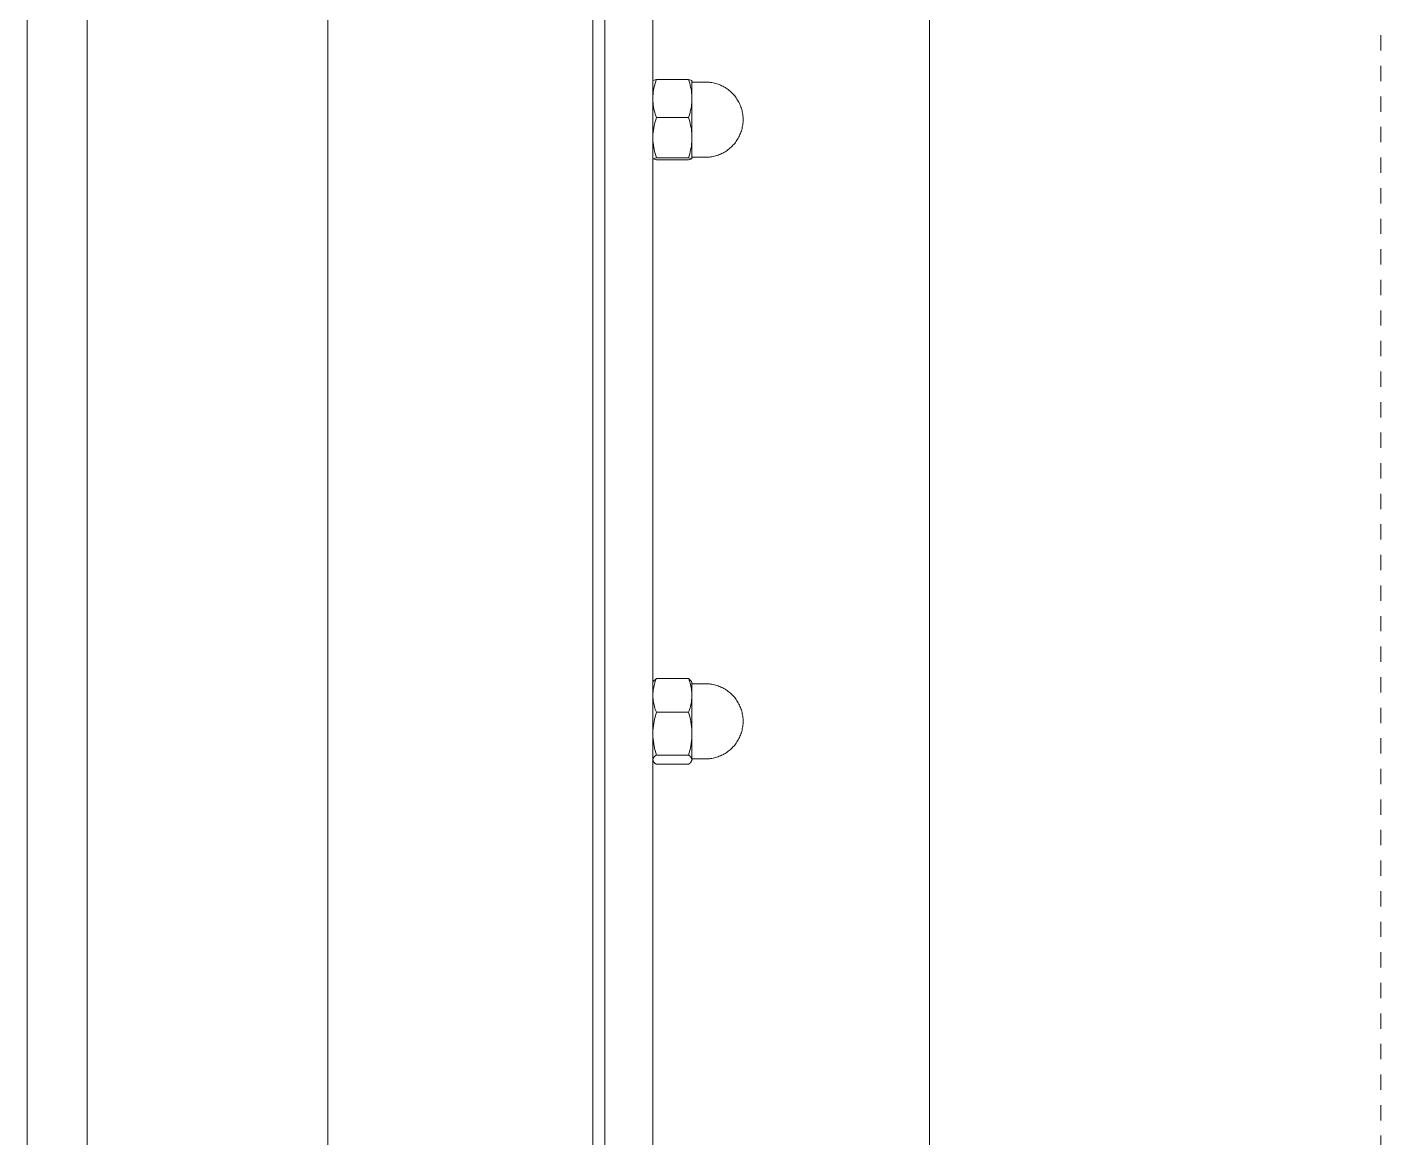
# Model space of a CAD drawing. Header units: inches. Extents: x -2 to 171, y -5 to 121.
# Drawn here: x 76.41 to 85.27, y 57.34 to 64.61 of the extents above; entities that cross this region are included whole.
import ezdxf

# ---------------------------------------------------------------- set-up
doc = ezdxf.new("R2010")
doc.units = ezdxf.units.IN
doc.linetypes.add('HIDDEN', pattern=[1.905, 1.27, -0.635])
doc.layers.add('ZANO_R', color=7, linetype='Continuous', lineweight=0)
doc.layers.add('ZANO_R_przerywana', color=250, linetype='HIDDEN', lineweight=0)

msp = doc.modelspace()

# ---------------------------------------------------------------- linework, layer by layer
at = {"layer": 'ZANO_R'}
for p, q in [((76.40727, 68.73104), (76.40727, 51.4082)), ((76.80097, 51.4082), (76.80097, 68.73104)), ((80.10805, 68.73104), (80.10805, 51.4082)), ((78.37577, 68.53419), (78.37577, 51.60505)), ((80.18679, 51.60505), (80.18679, 68.53419)), ((80.50175, 68.53419), (80.50175, 51.60505)), ((82.31278, 51.60505), (82.31278, 68.53419)), ((80.50175, 64.26253), (80.5019, 64.26279)), ((80.50175, 64.26228), (80.50186, 64.2627)), ((80.5019, 64.26279), (80.52461, 64.26885)), ((80.51094, 64.22198), (80.5138, 64.23385)), ((80.5138, 64.23385), (80.51703, 64.24563)), ((80.51703, 64.24563), (80.52064, 64.2573)), ((80.52064, 64.2573), (80.52461, 64.26885)), ((80.52461, 64.26885), (80.7348, 64.26885)), ((80.7348, 64.26885), (80.73895, 64.25682)), ((80.75751, 64.26279), (80.7348, 64.26885)), ((80.73895, 64.25682), (80.74269, 64.24466)), ((80.74269, 64.24466), (80.74602, 64.23239)), ((80.74602, 64.23239), (80.74894, 64.22)), ((80.75751, 64.26279), (80.75766, 64.26253)), ((80.75766, 64.14559), (80.75766, 64.26249)), ((80.7577, 64.25717), (80.75771, 64.25701)), ((80.75771, 64.25701), (80.75772, 64.25685)), ((80.75772, 64.25685), (80.75774, 64.25669)), ((80.75774, 64.25669), (80.75777, 64.25653)), ((80.75777, 64.25653), (80.7578, 64.25637)), ((80.7578, 64.25637), (80.75784, 64.25621)), ((80.75784, 64.25621), (80.75788, 64.25605)), ((80.75788, 64.25605), (80.75793, 64.2559)), ((80.75793, 64.2559), (80.75798, 64.25574)), ((80.75798, 64.25574), (80.75804, 64.25559)), ((80.75804, 64.25559), (80.75811, 64.25544)), ((80.75811, 64.25544), (80.75818, 64.25529)), ((80.75818, 64.25529), (80.75825, 64.25515)), ((80.75825, 64.25515), (80.75833, 64.25501)), ((80.75833, 64.25501), (80.75842, 64.25487)), ((80.75842, 64.25487), (80.75851, 64.25473)), ((80.75851, 64.25473), (80.7586, 64.2546)), ((80.7586, 64.2546), (80.7587, 64.25447)), ((80.7587, 64.25447), (80.7588, 64.25434)), ((80.7588, 64.25434), (80.75891, 64.25422)), ((80.75891, 64.25422), (80.75902, 64.2541)), ((80.75902, 64.2541), (80.75914, 64.25399)), ((80.75914, 64.25399), (80.75926, 64.25388)), ((80.75926, 64.25388), (80.75938, 64.25377)), ((80.75938, 64.25377), (80.75951, 64.25367)), ((80.75951, 64.25367), (80.75964, 64.25357)), ((80.75964, 64.25357), (80.75977, 64.25348)), ((80.75977, 64.25348), (80.75991, 64.25339)), ((80.75991, 64.25339), (80.76005, 64.25331)), ((80.76005, 64.25331), (80.76019, 64.25323)), ((80.76019, 64.25323), (80.76034, 64.25316)), ((80.76034, 64.25316), (80.76048, 64.25309)), ((80.76048, 64.25309), (80.76063, 64.25302)), ((80.76063, 64.25302), (80.76079, 64.25297)), ((80.76079, 64.25297), (80.76094, 64.25291)), ((80.76094, 64.25291), (80.7611, 64.25287)), ((80.7611, 64.25287), (80.76125, 64.25283)), ((80.76125, 64.25283), (80.76141, 64.25279)), ((80.76141, 64.25279), (80.76157, 64.25276)), ((80.76157, 64.25276), (80.76173, 64.25273)), ((80.76173, 64.25273), (80.7619, 64.25271)), ((80.7619, 64.25271), (80.76206, 64.2527)), ((80.76206, 64.2527), (80.76222, 64.25269)), ((80.76222, 64.25269), (80.76238, 64.25269)), ((80.76238, 64.25269), (80.84624, 64.25269)), ((80.84624, 64.25269), (80.85464, 64.25255)), ((80.85464, 64.25255), (80.86303, 64.25212)), ((80.86303, 64.25212), (80.87141, 64.2514)), ((80.87141, 64.2514), (80.87975, 64.2504)), ((80.87975, 64.2504), (80.88805, 64.24911)), ((80.88805, 64.24911), (80.89631, 64.24754)), ((80.89631, 64.24754), (80.9045, 64.24569)), ((80.9045, 64.24569), (80.91263, 64.24357)), ((80.91263, 64.24357), (80.92068, 64.24116)), ((80.92068, 64.24116), (80.92864, 64.23848)), ((80.92864, 64.23848), (80.93651, 64.23554)), ((80.93651, 64.23554), (80.94427, 64.23232)), ((80.94427, 64.23232), (80.95192, 64.22884)), ((80.95192, 64.22884), (80.95945, 64.2251)), ((80.95945, 64.2251), (80.96684, 64.22111)), ((80.5018, 64.14938), (80.50236, 64.16158)), ((80.50239, 64.12631), (80.50181, 64.13843)), ((80.50236, 64.16158), (80.5033, 64.17376)), ((80.5033, 64.17376), (80.50464, 64.1859)), ((80.50464, 64.1859), (80.50636, 64.19799)), ((80.50636, 64.19799), (80.50846, 64.21002)), ((80.50846, 64.21002), (80.51094, 64.22198)), ((80.74894, 64.22), (80.75145, 64.20753)), ((80.75145, 64.20753), (80.75353, 64.19498)), ((80.75353, 64.19498), (80.7552, 64.18237)), ((80.7552, 64.18237), (80.75644, 64.16971)), ((80.75644, 64.16971), (80.75726, 64.15702)), ((80.75726, 64.15702), (80.75766, 64.1443)), ((80.75766, 64.1443), (80.75726, 64.13159)), ((80.75766, 63.89276), (80.75766, 64.13867)), ((80.96684, 64.22111), (80.97409, 64.21687)), ((80.97409, 64.21687), (80.9812, 64.21238)), ((80.9812, 64.21238), (80.98814, 64.20765)), ((80.98814, 64.20765), (80.99492, 64.20269)), ((80.99492, 64.20269), (81.00153, 64.1975)), ((81.00153, 64.1975), (81.00796, 64.19209)), ((81.00796, 64.19209), (81.01419, 64.18646)), ((81.01419, 64.18646), (81.02024, 64.18062)), ((81.02024, 64.18062), (81.02607, 64.17458)), ((81.02607, 64.17458), (81.0317, 64.16834)), ((81.0317, 64.16834), (81.03712, 64.16192)), ((81.03712, 64.16192), (81.04231, 64.15531)), ((81.04231, 64.15531), (81.04727, 64.14853)), ((81.04727, 64.14853), (81.052, 64.14158)), ((81.052, 64.14158), (81.05648, 64.13448)), ((81.05648, 64.13448), (81.06073, 64.12723)), ((80.50336, 64.11422), (80.50239, 64.12631)), ((80.50471, 64.10216), (80.50336, 64.11422)), ((80.50643, 64.09015), (80.50471, 64.10216)), ((80.50853, 64.0782), (80.50643, 64.09015)), ((80.51101, 64.06632), (80.50853, 64.0782)), ((80.51386, 64.05453), (80.51101, 64.06632)), ((80.51708, 64.04283), (80.51386, 64.05453)), ((80.74602, 64.05622), (80.74269, 64.04395)), ((80.74894, 64.0686), (80.74602, 64.05622)), ((80.75145, 64.08108), (80.74894, 64.0686)), ((80.75353, 64.09362), (80.75145, 64.08108)), ((80.7552, 64.10623), (80.75353, 64.09362)), ((80.75644, 64.11889), (80.7552, 64.10623)), ((80.75726, 64.13159), (80.75644, 64.11889)), ((81.06073, 64.12723), (81.06472, 64.11983)), ((81.06472, 64.11983), (81.06846, 64.11231)), ((81.06846, 64.11231), (81.07193, 64.10466)), ((81.07193, 64.10466), (81.07515, 64.0969)), ((81.07515, 64.0969), (81.0781, 64.08903)), ((81.0781, 64.08903), (81.08078, 64.08107)), ((81.08078, 64.08107), (81.08318, 64.07302)), ((81.08318, 64.07302), (81.08531, 64.06489)), ((81.08531, 64.06489), (81.08716, 64.05669)), ((81.08716, 64.05669), (81.08873, 64.04844)), ((81.08873, 64.04844), (81.09001, 64.04013)), ((80.50729, 63.95111), (80.50984, 63.96506)), ((80.50984, 63.96506), (80.51284, 63.97891)), ((80.51284, 63.97891), (80.51631, 63.99266)), ((80.51631, 63.99266), (80.52023, 64.00628)), ((80.52066, 64.03123), (80.51708, 64.04283)), ((80.52023, 64.00628), (80.52461, 64.01976)), ((80.52461, 64.01976), (80.52066, 64.03123)), ((80.7348, 64.01976), (80.52461, 64.01976)), ((80.73895, 64.03179), (80.7348, 64.01976)), ((80.7348, 64.01976), (80.73896, 64.00706)), ((80.74269, 64.04395), (80.73895, 64.03179)), ((80.73896, 64.00706), (80.7427, 63.99423)), ((80.7427, 63.99423), (80.74604, 63.98129)), ((80.74604, 63.98129), (80.74896, 63.96825)), ((80.74896, 63.96825), (80.75146, 63.95512)), ((81.08873, 63.96482), (81.08716, 63.95657)), ((81.09001, 63.97312), (81.08873, 63.96482)), ((81.09001, 64.04013), (81.09102, 64.03179)), ((81.09102, 63.98146), (81.09001, 63.97312)), ((81.09102, 64.03179), (81.09173, 64.02342)), ((81.09173, 63.98984), (81.09102, 63.98146)), ((81.09173, 64.02342), (81.09216, 64.01503)), ((81.09216, 63.99823), (81.09173, 63.98984)), ((81.09216, 64.01503), (81.09231, 64.00663)), ((81.09231, 64.00663), (81.09216, 63.99823)), ((80.50181, 63.89472), (80.50247, 63.90888)), ((80.50247, 63.8684), (80.50181, 63.88255)), ((80.50247, 63.90888), (80.50361, 63.92301)), ((80.50361, 63.85427), (80.50247, 63.8684)), ((80.50361, 63.92301), (80.50522, 63.93709)), ((80.50522, 63.93709), (80.50729, 63.95111)), ((80.75146, 63.95512), (80.75355, 63.94192)), ((80.75355, 63.94192), (80.75521, 63.92866)), ((80.75521, 63.92866), (80.75645, 63.91535)), ((80.75645, 63.91535), (80.75727, 63.90201)), ((80.75727, 63.87529), (80.75645, 63.86195)), ((80.75727, 63.90201), (80.75766, 63.88865)), ((80.75766, 63.88865), (80.75727, 63.87529)), ((80.75766, 63.75105), (80.75766, 63.88281)), ((81.052, 63.87167), (81.04727, 63.86473)), ((81.05648, 63.87878), (81.052, 63.87167)), ((81.06073, 63.88603), (81.05648, 63.87878)), ((81.06472, 63.89342), (81.06073, 63.88603)), ((81.06846, 63.90095), (81.06472, 63.89342)), ((81.07193, 63.9086), (81.06846, 63.90095)), ((81.07515, 63.91636), (81.07193, 63.9086)), ((81.0781, 63.92423), (81.07515, 63.91636)), ((81.08078, 63.93219), (81.0781, 63.92423)), ((81.08318, 63.94024), (81.08078, 63.93219)), ((81.08531, 63.94837), (81.08318, 63.94024)), ((81.08716, 63.95657), (81.08531, 63.94837)), ((80.50522, 63.84019), (80.50361, 63.85427)), ((80.5073, 63.82617), (80.50522, 63.84019)), ((80.50984, 63.81223), (80.5073, 63.82617)), ((80.51285, 63.79838), (80.50984, 63.81223)), ((80.51631, 63.78464), (80.51285, 63.79838)), ((80.52024, 63.77102), (80.51631, 63.78464)), ((80.7427, 63.78307), (80.73896, 63.77024)), ((80.74604, 63.79602), (80.7427, 63.78307)), ((80.74896, 63.80906), (80.74604, 63.79602)), ((80.75146, 63.82218), (80.74896, 63.80906)), ((80.75355, 63.83539), (80.75146, 63.82218)), ((80.75521, 63.84865), (80.75355, 63.83539)), ((80.75645, 63.86195), (80.75521, 63.84865)), ((80.94427, 63.78094), (80.93651, 63.77772)), ((80.95192, 63.78441), (80.94427, 63.78094)), ((80.95945, 63.78815), (80.95192, 63.78441)), ((80.96684, 63.79214), (80.95945, 63.78815)), ((80.97409, 63.79639), (80.96684, 63.79214)), ((80.9812, 63.80087), (80.97409, 63.79639)), ((80.98814, 63.8056), (80.9812, 63.80087)), ((80.99492, 63.81056), (80.98814, 63.8056)), ((81.00153, 63.81575), (80.99492, 63.81056)), ((81.00796, 63.82117), (81.00153, 63.81575)), ((81.01419, 63.8268), (81.00796, 63.82117)), ((81.02024, 63.83264), (81.01419, 63.8268)), ((81.02607, 63.83868), (81.02024, 63.83264)), ((81.0317, 63.84491), (81.02607, 63.83868)), ((81.03712, 63.85134), (81.0317, 63.84491)), ((81.04231, 63.85795), (81.03712, 63.85134)), ((81.04727, 63.86473), (81.04231, 63.85795)), ((80.50175, 63.75098), (80.52461, 63.75754)), ((80.52461, 63.74441), (80.50175, 63.75098)), ((80.50185, 63.75056), (80.50175, 63.75072)), ((80.52461, 63.75754), (80.52024, 63.77102)), ((80.52461, 63.75754), (80.7348, 63.75754)), ((80.52461, 63.74441), (80.7348, 63.74441)), ((80.73896, 63.77024), (80.7348, 63.75754)), ((80.7348, 63.75754), (80.75766, 63.75105)), ((80.75766, 63.75098), (80.7348, 63.74441)), ((80.75775, 63.75658), (80.75773, 63.75642)), ((80.75778, 63.75673), (80.75775, 63.75658)), ((80.75781, 63.75689), (80.75778, 63.75673)), ((80.75785, 63.75704), (80.75781, 63.75689)), ((80.75789, 63.7572), (80.75785, 63.75704)), ((80.75793, 63.75735), (80.75789, 63.7572)), ((80.75798, 63.7575), (80.75793, 63.75735)), ((80.75804, 63.75765), (80.75798, 63.7575)), ((80.7581, 63.75779), (80.75804, 63.75765)), ((80.75817, 63.75794), (80.7581, 63.75779)), ((80.75824, 63.75808), (80.75817, 63.75794)), ((80.75832, 63.75822), (80.75824, 63.75808)), ((80.7584, 63.75836), (80.75832, 63.75822)), ((80.75848, 63.75849), (80.7584, 63.75836)), ((80.75857, 63.75862), (80.75848, 63.75849)), ((80.75867, 63.75875), (80.75857, 63.75862)), ((80.75877, 63.75887), (80.75867, 63.75875)), ((80.75887, 63.75899), (80.75877, 63.75887)), ((80.75898, 63.75911), (80.75887, 63.75899)), ((80.75909, 63.75922), (80.75898, 63.75911)), ((80.7592, 63.75933), (80.75909, 63.75922)), ((80.75932, 63.75944), (80.7592, 63.75933)), ((80.75944, 63.75954), (80.75932, 63.75944)), ((80.75957, 63.75964), (80.75944, 63.75954)), ((80.7597, 63.75973), (80.75957, 63.75964)), ((80.75983, 63.75982), (80.7597, 63.75973)), ((80.75996, 63.7599), (80.75983, 63.75982)), ((80.7601, 63.75998), (80.75996, 63.7599)), ((80.76024, 63.76006), (80.7601, 63.75998)), ((80.76038, 63.76013), (80.76024, 63.76006)), ((80.76053, 63.76019), (80.76038, 63.76013)), ((80.76068, 63.76025), (80.76053, 63.76019)), ((80.76083, 63.76031), (80.76068, 63.76025)), ((80.76098, 63.76036), (80.76083, 63.76031)), ((80.76113, 63.7604), (80.76098, 63.76036)), ((80.76128, 63.76044), (80.76113, 63.7604)), ((80.76144, 63.76047), (80.76128, 63.76044)), ((80.76159, 63.7605), (80.76144, 63.76047)), ((80.76175, 63.76053), (80.76159, 63.7605)), ((80.76191, 63.76054), (80.76175, 63.76053)), ((80.76207, 63.76056), (80.76191, 63.76054)), ((80.76223, 63.76056), (80.76207, 63.76056)), ((80.76238, 63.76057), (80.76223, 63.76056)), ((80.84624, 63.76057), (80.76238, 63.76057)), ((80.85464, 63.76071), (80.84624, 63.76057)), ((80.86303, 63.76114), (80.85464, 63.76071)), ((80.87141, 63.76186), (80.86303, 63.76114)), ((80.87975, 63.76286), (80.87141, 63.76186)), ((80.88805, 63.76414), (80.87975, 63.76286)), ((80.89631, 63.76571), (80.88805, 63.76414)), ((80.9045, 63.76756), (80.89631, 63.76571)), ((80.91263, 63.76969), (80.9045, 63.76756)), ((80.92068, 63.77209), (80.91263, 63.76969)), ((80.92864, 63.77477), (80.92068, 63.77209)), ((80.93651, 63.77772), (80.92864, 63.77477)), ((80.50175, 60.32552), (80.50481, 60.33082)), ((80.50482, 60.33081), (80.52461, 60.34992)), ((80.51473, 60.32206), (80.51773, 60.33145)), ((80.51773, 60.33145), (80.52102, 60.34074)), ((80.52102, 60.34074), (80.52461, 60.34992)), ((80.52461, 60.34992), (80.7348, 60.34992)), ((80.7348, 60.34992), (80.73857, 60.34031)), ((80.7546, 60.33081), (80.7348, 60.34992)), ((80.73857, 60.34031), (80.74201, 60.33057)), ((80.74201, 60.33057), (80.74511, 60.32073)), ((80.7546, 60.33082), (80.75766, 60.32552)), ((80.75766, 60.24322), (80.75766, 60.32546)), ((80.50181, 60.24448), (80.50233, 60.25432)), ((80.50233, 60.25432), (80.50317, 60.26414)), ((80.50317, 60.26414), (80.50433, 60.27393)), ((80.50433, 60.27393), (80.50579, 60.28368)), ((80.50579, 60.28368), (80.50757, 60.29338)), ((80.50757, 60.29338), (80.50965, 60.30301)), ((80.50965, 60.30301), (80.51204, 60.31257)), ((80.51204, 60.31257), (80.51473, 60.32206)), ((80.74511, 60.32073), (80.74788, 60.31078)), ((80.74788, 60.31078), (80.75031, 60.30075)), ((80.75031, 60.30075), (80.7524, 60.29064)), ((80.7524, 60.29064), (80.75415, 60.28046)), ((80.75415, 60.28046), (80.75555, 60.27023)), ((80.75555, 60.27023), (80.7566, 60.25996)), ((80.7566, 60.25996), (80.75731, 60.24966)), ((80.75766, 60.23852), (80.75728, 60.22827)), ((80.75731, 60.24966), (80.75766, 60.23934)), ((80.75766, 60.23852), (80.75766, 60.23934)), ((80.75766, 59.99352), (80.75766, 60.23679)), ((80.75773, 60.31988), (80.75775, 60.31972)), ((80.75775, 60.31972), (80.75777, 60.31956)), ((80.75777, 60.31956), (80.7578, 60.3194)), ((80.7578, 60.3194), (80.75783, 60.31925)), ((80.75783, 60.31925), (80.75787, 60.31909)), ((80.75787, 60.31909), (80.75792, 60.31894)), ((80.75792, 60.31894), (80.75797, 60.31879)), ((80.75797, 60.31879), (80.75802, 60.31864)), ((80.75802, 60.31864), (80.75809, 60.31849)), ((80.75809, 60.31849), (80.75815, 60.31835)), ((80.75815, 60.31835), (80.75822, 60.3182)), ((80.75822, 60.3182), (80.7583, 60.31806)), ((80.7583, 60.31806), (80.75838, 60.31792)), ((80.75838, 60.31792), (80.75846, 60.31779)), ((80.75846, 60.31779), (80.75855, 60.31765)), ((80.75855, 60.31765), (80.75865, 60.31753)), ((80.75865, 60.31753), (80.75875, 60.3174)), ((80.75875, 60.3174), (80.75885, 60.31728)), ((80.75885, 60.31728), (80.75896, 60.31716)), ((80.75896, 60.31716), (80.75907, 60.31704)), ((80.75907, 60.31704), (80.75918, 60.31693)), ((80.75918, 60.31693), (80.7593, 60.31683)), ((80.7593, 60.31683), (80.75943, 60.31672)), ((80.75943, 60.31672), (80.75955, 60.31662)), ((80.75955, 60.31662), (80.75968, 60.31653)), ((80.75968, 60.31653), (80.75981, 60.31644)), ((80.75981, 60.31644), (80.75995, 60.31635)), ((80.75995, 60.31635), (80.76009, 60.31627)), ((80.76009, 60.31627), (80.76023, 60.3162)), ((80.76023, 60.3162), (80.76037, 60.31613)), ((80.76037, 60.31613), (80.76052, 60.31606)), ((80.76052, 60.31606), (80.76066, 60.316)), ((80.76066, 60.316), (80.76081, 60.31595)), ((80.76081, 60.31595), (80.76097, 60.3159)), ((80.76097, 60.3159), (80.76112, 60.31585)), ((80.76112, 60.31585), (80.76127, 60.31581)), ((80.76127, 60.31581), (80.76143, 60.31578)), ((80.76143, 60.31578), (80.76159, 60.31575)), ((80.76159, 60.31575), (80.76175, 60.31572)), ((80.76175, 60.31572), (80.76191, 60.3157)), ((80.76191, 60.3157), (80.76206, 60.31569)), ((80.76206, 60.31569), (80.76222, 60.31568)), ((80.76222, 60.31568), (80.76238, 60.31568)), ((80.76238, 60.31568), (80.84624, 60.31568)), ((80.84624, 60.31568), (80.85464, 60.31554)), ((80.85464, 60.31554), (80.86303, 60.31511)), ((80.86303, 60.31511), (80.87141, 60.31439)), ((80.87141, 60.31439), (80.87975, 60.31339)), ((80.87975, 60.31339), (80.88805, 60.3121)), ((80.88805, 60.3121), (80.89631, 60.31054)), ((80.89631, 60.31054), (80.9045, 60.30869)), ((80.9045, 60.30869), (80.91263, 60.30656)), ((80.91263, 60.30656), (80.92068, 60.30415)), ((80.92068, 60.30415), (80.92864, 60.30147)), ((80.92864, 60.30147), (80.93651, 60.29853)), ((80.93651, 60.29853), (80.94427, 60.29531)), ((80.94427, 60.29531), (80.95192, 60.29183)), ((80.95192, 60.29183), (80.95945, 60.28809)), ((80.95945, 60.28809), (80.96684, 60.2841)), ((80.96684, 60.2841), (80.97409, 60.27986)), ((80.97409, 60.27986), (80.9812, 60.27537)), ((80.9812, 60.27537), (80.98814, 60.27065)), ((80.98814, 60.27065), (80.99492, 60.26568)), ((80.99492, 60.26568), (81.00153, 60.26049)), ((81.00153, 60.26049), (81.00796, 60.25508)), ((81.00796, 60.25508), (81.01419, 60.24945)), ((81.01419, 60.24945), (81.02024, 60.24361)), ((81.02024, 60.24361), (81.02607, 60.23757)), ((81.02607, 60.23757), (81.0317, 60.23133)), ((80.50232, 60.22452), (80.5018, 60.23438)), ((80.50316, 60.21469), (80.50232, 60.22452)), ((80.50431, 60.20488), (80.50316, 60.21469)), ((80.50577, 60.19512), (80.50431, 60.20488)), ((80.50755, 60.1854), (80.50577, 60.19512)), ((80.50963, 60.17575), (80.50755, 60.1854)), ((80.51202, 60.16617), (80.50963, 60.17575)), ((80.51472, 60.15668), (80.51202, 60.16617)), ((80.51772, 60.14727), (80.51472, 60.15668)), ((80.74195, 60.14798), (80.73854, 60.13831)), ((80.74504, 60.15775), (80.74195, 60.14798)), ((80.7478, 60.16762), (80.74504, 60.15775)), ((80.75023, 60.17758), (80.7478, 60.16762)), ((80.75232, 60.18761), (80.75023, 60.17758)), ((80.75407, 60.19771), (80.75232, 60.18761)), ((80.75548, 60.20786), (80.75407, 60.19771)), ((80.75655, 60.21805), (80.75548, 60.20786)), ((80.75728, 60.22827), (80.75655, 60.21805)), ((81.0317, 60.23133), (81.03712, 60.22491)), ((81.03712, 60.22491), (81.04231, 60.2183)), ((81.04231, 60.2183), (81.04727, 60.21152)), ((81.04727, 60.21152), (81.052, 60.20457)), ((81.052, 60.20457), (81.05648, 60.19747)), ((81.05648, 60.19747), (81.06073, 60.19022)), ((81.06073, 60.19022), (81.06472, 60.18282)), ((81.06472, 60.18282), (81.06846, 60.1753)), ((81.06846, 60.1753), (81.07193, 60.16765)), ((81.07193, 60.16765), (81.07515, 60.15989)), ((81.07515, 60.15989), (81.0781, 60.15202)), ((81.0781, 60.15202), (81.08078, 60.14406)), ((80.50713, 60.05439), (80.50968, 60.06947)), ((80.50968, 60.06947), (80.5127, 60.08447)), ((80.5127, 60.08447), (80.5162, 60.09936)), ((80.5162, 60.09936), (80.52017, 60.11413)), ((80.52102, 60.13796), (80.51772, 60.14727)), ((80.52017, 60.11413), (80.52461, 60.12877)), ((80.52461, 60.12877), (80.52102, 60.13796)), ((80.7348, 60.12877), (80.52461, 60.12877)), ((80.73854, 60.13831), (80.7348, 60.12877)), ((80.7348, 60.12877), (80.7394, 60.11361)), ((80.7394, 60.11361), (80.74349, 60.09832)), ((80.74349, 60.09832), (80.74708, 60.08289)), ((80.74708, 60.08289), (80.75014, 60.06735)), ((80.75014, 60.06735), (80.75269, 60.05172)), ((81.08078, 60.14406), (81.08318, 60.13601)), ((81.08318, 60.13601), (81.08531, 60.12788)), ((81.08531, 60.12788), (81.08716, 60.11968)), ((81.08716, 60.11968), (81.08873, 60.11143)), ((81.08873, 60.11143), (81.09001, 60.10312)), ((81.09001, 60.10312), (81.09102, 60.09478)), ((81.09102, 60.09478), (81.09173, 60.08641)), ((81.09173, 60.08641), (81.09216, 60.07802)), ((81.09216, 60.06122), (81.09173, 60.05283)), ((81.09216, 60.07802), (81.09231, 60.06962)), ((81.09231, 60.06962), (81.09216, 60.06122)), ((80.50178, 59.99348), (80.50239, 60.00876)), ((80.5024, 59.96826), (80.50179, 59.98352)), ((80.50239, 60.00876), (80.50349, 60.02402)), ((80.50349, 60.02402), (80.50507, 60.03924)), ((80.50507, 60.03924), (80.50713, 60.05439)), ((80.75269, 60.05172), (80.75472, 60.03602)), ((80.75472, 60.03602), (80.75623, 60.02025)), ((80.75721, 59.97279), (80.75622, 59.95698)), ((80.75623, 60.02025), (80.75721, 60.00445)), ((80.75721, 60.00445), (80.75766, 59.98862)), ((80.75766, 59.98862), (80.75721, 59.97279)), ((80.75766, 59.82012), (80.75766, 59.98541)), ((81.07193, 59.97159), (81.06846, 59.96394)), ((81.07515, 59.97935), (81.07193, 59.97159)), ((81.0781, 59.98722), (81.07515, 59.97935)), ((81.08078, 59.99518), (81.0781, 59.98722)), ((81.08318, 60.00323), (81.08078, 59.99518)), ((81.08531, 60.01136), (81.08318, 60.00323)), ((81.08716, 60.01956), (81.08531, 60.01136)), ((81.08873, 60.02781), (81.08716, 60.01956)), ((81.09001, 60.03611), (81.08873, 60.02781)), ((81.09102, 60.04446), (81.09001, 60.03611)), ((81.09173, 60.05283), (81.09102, 60.04446)), ((80.50351, 59.95303), (80.5024, 59.96826)), ((80.50509, 59.93784), (80.50351, 59.95303)), ((80.50715, 59.92271), (80.50509, 59.93784)), ((80.5097, 59.90766), (80.50715, 59.92271)), ((80.51272, 59.89269), (80.5097, 59.90766)), ((80.51622, 59.87783), (80.51272, 59.89269)), ((80.74708, 59.89435), (80.74349, 59.87892)), ((80.75014, 59.90988), (80.74708, 59.89435)), ((80.75269, 59.92551), (80.75014, 59.90988)), ((80.75472, 59.94122), (80.75269, 59.92551)), ((80.75622, 59.95698), (80.75472, 59.94122)), ((81.00796, 59.88416), (81.00153, 59.87875)), ((81.01419, 59.88979), (81.00796, 59.88416)), ((81.02024, 59.89563), (81.01419, 59.88979)), ((81.02607, 59.90167), (81.02024, 59.89563)), ((81.0317, 59.90791), (81.02607, 59.90167)), ((81.03712, 59.91433), (81.0317, 59.90791)), ((81.04231, 59.92094), (81.03712, 59.91433)), ((81.04727, 59.92772), (81.04231, 59.92094)), ((81.052, 59.93467), (81.04727, 59.92772)), ((81.05648, 59.94177), (81.052, 59.93467)), ((81.06073, 59.94902), (81.05648, 59.94177)), ((81.06472, 59.95641), (81.06073, 59.94902)), ((81.06846, 59.96394), (81.06472, 59.95641)), ((80.50175, 59.81889), (80.50206, 59.82029)), ((80.50206, 59.81749), (80.50175, 59.81889)), ((80.50416, 59.80954), (80.50175, 59.81371)), ((80.50206, 59.82029), (80.50242, 59.82168)), ((80.50241, 59.8161), (80.50206, 59.81749)), ((80.50281, 59.81472), (80.50241, 59.8161)), ((80.50242, 59.82168), (80.50282, 59.82306)), ((80.50326, 59.81336), (80.50281, 59.81472)), ((80.50282, 59.82306), (80.50326, 59.82442)), ((80.50326, 59.82442), (80.50376, 59.82577)), ((80.50375, 59.81201), (80.50326, 59.81336)), ((80.50429, 59.81068), (80.50375, 59.81201)), ((80.50376, 59.82577), (80.5043, 59.8271)), ((80.50487, 59.80937), (80.50429, 59.81068)), ((80.5043, 59.8271), (80.50488, 59.82841)), ((80.5055, 59.80808), (80.50487, 59.80937)), ((80.50488, 59.82841), (80.50551, 59.8297)), ((80.50617, 59.80681), (80.5055, 59.80808)), ((80.50551, 59.8297), (80.50618, 59.83096)), ((80.50689, 59.80557), (80.50617, 59.80681)), ((80.50618, 59.83096), (80.5069, 59.83221)), ((80.50764, 59.80435), (80.50689, 59.80557)), ((80.5069, 59.83221), (80.50765, 59.83343)), ((80.50844, 59.80316), (80.50764, 59.80435)), ((80.50765, 59.83343), (80.50845, 59.83462)), ((80.50928, 59.802), (80.50844, 59.80316)), ((80.50845, 59.83462), (80.50929, 59.83578)), ((80.51016, 59.80086), (80.50928, 59.802)), ((80.50929, 59.83578), (80.51017, 59.83692)), ((80.51107, 59.79976), (80.51016, 59.80086)), ((80.51017, 59.83692), (80.51108, 59.83802)), ((80.51202, 59.79868), (80.51107, 59.79976)), ((80.51108, 59.83802), (80.51203, 59.83909)), ((80.51301, 59.79764), (80.51202, 59.79868)), ((80.51203, 59.83909), (80.51302, 59.84013)), ((80.51404, 59.79664), (80.51301, 59.79764)), ((80.51302, 59.84013), (80.51405, 59.84114)), ((80.51509, 59.79567), (80.51404, 59.79664)), ((80.51405, 59.84114), (80.5151, 59.84211)), ((80.51618, 59.79474), (80.51509, 59.79567)), ((80.5151, 59.84211), (80.51619, 59.84304)), ((80.51731, 59.79384), (80.51618, 59.79474)), ((80.51619, 59.84304), (80.51731, 59.84394)), ((80.52018, 59.86308), (80.51622, 59.87783)), ((80.51731, 59.84394), (80.51846, 59.84479)), ((80.51846, 59.79298), (80.51731, 59.79384)), ((80.51846, 59.84479), (80.51964, 59.84561)), ((80.51964, 59.84561), (80.52085, 59.84639)), ((80.52461, 59.84847), (80.52018, 59.86308)), ((80.52085, 59.84639), (80.52208, 59.84712)), ((80.52208, 59.84712), (80.52333, 59.84782)), ((80.52333, 59.84782), (80.52461, 59.84847)), ((80.52461, 59.84847), (80.7348, 59.84847)), ((80.7394, 59.86362), (80.7348, 59.84847)), ((80.7348, 59.84847), (80.73608, 59.84782)), ((80.73608, 59.84782), (80.73733, 59.84712)), ((80.73733, 59.84712), (80.73856, 59.84639)), ((80.73856, 59.84639), (80.73977, 59.84561)), ((80.74349, 59.87892), (80.7394, 59.86362)), ((80.73977, 59.84561), (80.74094, 59.8448)), ((80.74094, 59.8448), (80.74209, 59.84394)), ((80.74211, 59.79384), (80.74096, 59.79298)), ((80.74209, 59.84394), (80.74321, 59.84305)), ((80.74323, 59.79474), (80.74211, 59.79384)), ((80.74321, 59.84305), (80.7443, 59.84211)), ((80.74432, 59.79567), (80.74323, 59.79474)), ((80.7443, 59.84211), (80.74536, 59.84115)), ((80.74538, 59.79664), (80.74432, 59.79567)), ((80.74536, 59.84115), (80.74638, 59.84014)), ((80.7464, 59.79764), (80.74538, 59.79664)), ((80.74638, 59.84014), (80.74736, 59.8391)), ((80.74739, 59.79868), (80.7464, 59.79764)), ((80.74736, 59.8391), (80.74832, 59.83803)), ((80.74834, 59.79976), (80.74739, 59.79868)), ((80.74832, 59.83803), (80.74923, 59.83693)), ((80.74926, 59.80086), (80.74834, 59.79976)), ((80.74923, 59.83693), (80.75011, 59.8358)), ((80.75013, 59.802), (80.74926, 59.80086)), ((80.75011, 59.8358), (80.75095, 59.83464)), ((80.75097, 59.80316), (80.75013, 59.802)), ((80.75095, 59.83464), (80.75174, 59.83345)), ((80.75177, 59.80435), (80.75097, 59.80316)), ((80.75174, 59.83345), (80.7525, 59.83223)), ((80.75253, 59.80557), (80.75177, 59.80435)), ((80.7525, 59.83223), (80.75322, 59.83099)), ((80.75324, 59.80681), (80.75253, 59.80557)), ((80.75322, 59.83099), (80.75389, 59.82972)), ((80.75391, 59.80808), (80.75324, 59.80681)), ((80.75389, 59.82972), (80.75452, 59.82844)), ((80.75454, 59.80937), (80.75391, 59.80808)), ((80.75452, 59.82844), (80.7551, 59.82713)), ((80.75512, 59.81068), (80.75454, 59.80937)), ((80.7551, 59.82713), (80.75565, 59.8258)), ((80.75566, 59.81201), (80.75512, 59.81068)), ((80.75766, 59.81371), (80.75525, 59.80954)), ((80.75565, 59.8258), (80.75614, 59.82446)), ((80.75616, 59.81336), (80.75566, 59.81201)), ((80.75614, 59.82446), (80.75659, 59.8231)), ((80.7566, 59.81472), (80.75616, 59.81336)), ((80.75659, 59.8231), (80.75699, 59.82172)), ((80.757, 59.8161), (80.7566, 59.81472)), ((80.75699, 59.82172), (80.75735, 59.82034)), ((80.75736, 59.81749), (80.757, 59.8161)), ((80.75735, 59.82034), (80.75766, 59.81894)), ((80.75766, 59.81889), (80.75736, 59.81749)), ((80.75766, 59.81461), (80.75766, 59.81824)), ((80.75766, 59.81383), (80.75766, 59.81461)), ((80.75766, 59.81372), (80.75766, 59.81383)), ((80.75766, 59.81378), (80.75766, 59.81373)), ((80.75766, 59.81373), (80.75766, 59.81371)), ((80.75766, 59.81371), (80.75766, 59.81372)), ((80.75766, 59.81371), (80.75766, 59.81371)), ((80.75766, 59.81371), (80.75766, 59.81371)), ((80.75766, 59.81371), (80.75766, 59.81371)), ((80.75775, 59.81973), (80.75772, 59.81957)), ((80.75778, 59.81989), (80.75775, 59.81973)), ((80.75782, 59.82005), (80.75778, 59.81989)), ((80.75786, 59.8202), (80.75782, 59.82005)), ((80.75791, 59.82036), (80.75786, 59.8202)), ((80.75797, 59.82051), (80.75791, 59.82036)), ((80.75803, 59.82066), (80.75797, 59.82051)), ((80.7581, 59.82081), (80.75803, 59.82066)), ((80.75817, 59.82096), (80.7581, 59.82081)), ((80.75824, 59.8211), (80.75817, 59.82096)), ((80.75832, 59.82125), (80.75824, 59.8211)), ((80.75841, 59.82138), (80.75832, 59.82125)), ((80.7585, 59.82152), (80.75841, 59.82138)), ((80.75859, 59.82165), (80.7585, 59.82152)), ((80.75869, 59.82178), (80.75859, 59.82165)), ((80.7588, 59.82191), (80.75869, 59.82178)), ((80.75891, 59.82203), (80.7588, 59.82191)), ((80.75902, 59.82215), (80.75891, 59.82203)), ((80.75913, 59.82226), (80.75902, 59.82215)), ((80.75925, 59.82237), (80.75913, 59.82226)), ((80.75938, 59.82248), (80.75925, 59.82237)), ((80.75951, 59.82258), (80.75938, 59.82248)), ((80.75964, 59.82267), (80.75951, 59.82258)), ((80.75977, 59.82277), (80.75964, 59.82267)), ((80.75991, 59.82286), (80.75977, 59.82277)), ((80.76005, 59.82294), (80.75991, 59.82286)), ((80.76019, 59.82302), (80.76005, 59.82294)), ((80.76034, 59.82309), (80.76019, 59.82302)), ((80.76048, 59.82316), (80.76034, 59.82309)), ((80.76063, 59.82322), (80.76048, 59.82316)), ((80.76079, 59.82328), (80.76063, 59.82322)), ((80.76094, 59.82333), (80.76079, 59.82328)), ((80.7611, 59.82338), (80.76094, 59.82333)), ((80.76125, 59.82342), (80.7611, 59.82338)), ((80.76141, 59.82346), (80.76125, 59.82342)), ((80.76157, 59.82349), (80.76141, 59.82346)), ((80.76173, 59.82351), (80.76157, 59.82349)), ((80.7619, 59.82353), (80.76173, 59.82351)), ((80.76206, 59.82354), (80.7619, 59.82353)), ((80.76222, 59.82355), (80.76206, 59.82354)), ((80.76238, 59.82356), (80.76222, 59.82355)), ((80.84624, 59.82356), (80.76238, 59.82356)), ((80.85464, 59.8237), (80.84624, 59.82356)), ((80.86303, 59.82413), (80.85464, 59.8237)), ((80.87141, 59.82485), (80.86303, 59.82413)), ((80.87975, 59.82585), (80.87141, 59.82485)), ((80.88805, 59.82713), (80.87975, 59.82585)), ((80.89631, 59.8287), (80.88805, 59.82713)), ((80.9045, 59.83055), (80.89631, 59.8287)), ((80.91263, 59.83268), (80.9045, 59.83055)), ((80.92068, 59.83509), (80.91263, 59.83268)), ((80.92864, 59.83776), (80.92068, 59.83509)), ((80.93651, 59.84071), (80.92864, 59.83776)), ((80.94427, 59.84393), (80.93651, 59.84071)), ((80.95192, 59.84741), (80.94427, 59.84393)), ((80.95945, 59.85114), (80.95192, 59.84741)), ((80.96684, 59.85514), (80.95945, 59.85114)), ((80.97409, 59.85938), (80.96684, 59.85514)), ((80.9812, 59.86387), (80.97409, 59.85938)), ((80.98814, 59.86859), (80.9812, 59.86387)), ((80.99492, 59.87355), (80.98814, 59.86859)), ((81.00153, 59.87875), (80.99492, 59.87355)), ((80.51964, 59.79217), (80.51846, 59.79298)), ((80.52084, 59.79139), (80.51964, 59.79217)), ((80.52207, 59.79066), (80.52084, 59.79139)), ((80.52333, 59.78997), (80.52207, 59.79066)), ((80.52461, 59.78932), (80.52333, 59.78997)), ((80.52461, 59.78932), (80.7348, 59.78932)), ((80.73608, 59.78997), (80.7348, 59.78932)), ((80.73734, 59.79066), (80.73608, 59.78997)), ((80.73857, 59.79139), (80.73734, 59.79066)), ((80.73978, 59.79217), (80.73857, 59.79139)), ((80.74096, 59.79298), (80.73978, 59.79217))]:
    msp.add_line(p, q, dxfattribs=at)
at = {"layer": 'ZANO_R_przerywana', "ltscale": 0.05}
msp.add_line((85.26554, 48.25859), (85.26554, 71.88065), dxfattribs=at)

doc.saveas('drawing.dxf')
